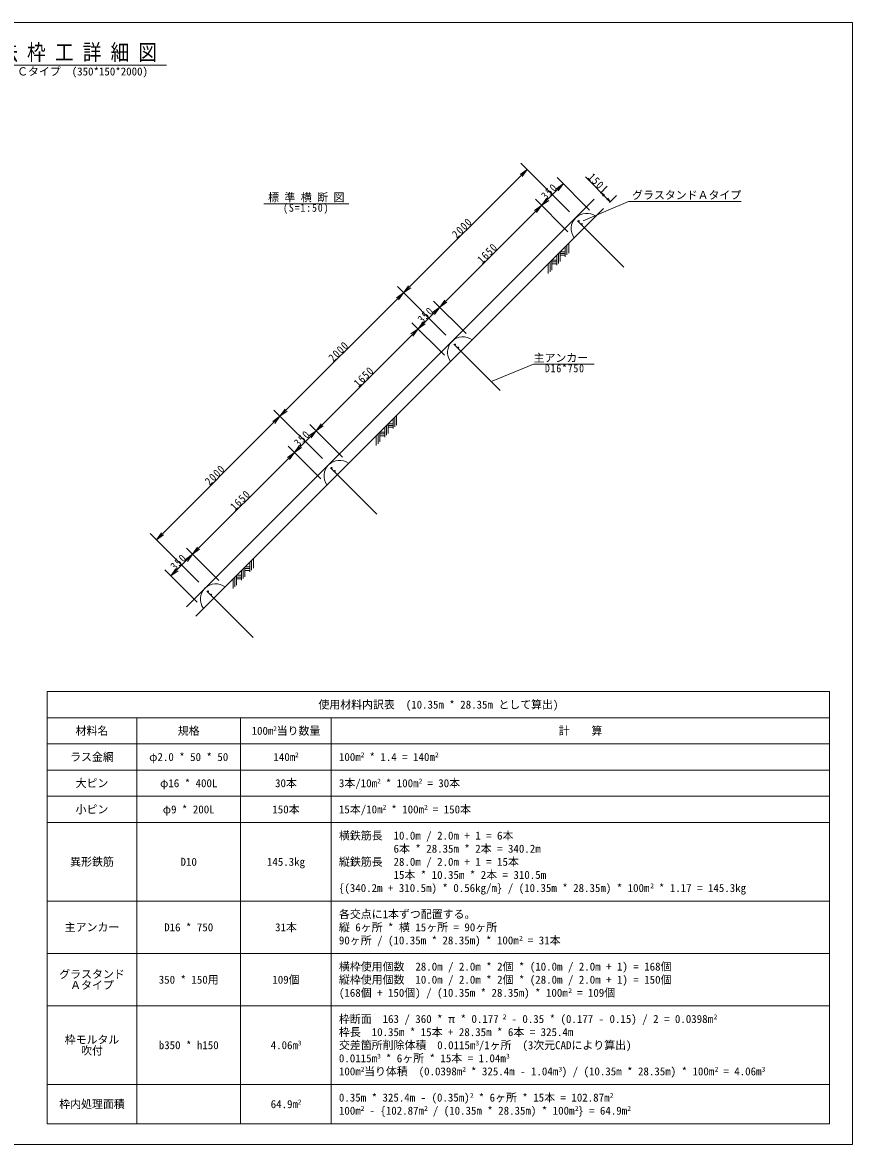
# Model space of a CAD drawing. Units: millimetres on the paper, scale 1:50. Extents: x 20 to 400, y 20 to 277.
# Drawn here: x 210 to 400, y 20 to 277 of the extents above; entities that cross this region are included whole.
import ezdxf
from ezdxf.enums import TextEntityAlignment as Align

# ---------------------------------------------------------------- set-up
doc = ezdxf.new("R2010")
doc.units = ezdxf.units.MM
doc.layers.add('C', color=7, linetype='Continuous', lineweight=20)
doc.styles.add('ＭＳ ゴシック', font='')
doc.styles.get('ＭＳ ゴシック').set_extended_font_data('MS Gothic')

# ---------------------------------------------------------------- blocks, each defined once
blk = doc.blocks.new('open_arrow')
at = {"color": 0, "linetype": 'Continuous', "lineweight": -2}
blk.add_lwpolyline([(7.5, 1.25), (0, 0), (7.5, -1.25)], dxfattribs=at)

msp = doc.modelspace()

# ---------------------------------------------------------------- linework, layer by layer
at = {"layer": 'C'}
for p, q in [((20, 277), (400, 277)), ((400, 277), (400, 20)), ((242.986, 267.225), (177.014, 267.225)), ((335.214, 233.66), (324.103, 244.771)), ((297.233, 215.073), (325.517, 243.357)), ((344.559, 235.934), (338.849, 241.643)), ((328.832, 235.092), (333.782, 240.042)), ((339.81, 234.014), (332.368, 241.456)), ((342.285, 237.903), (343.852, 239.469)), ((247.533, 143.15), (340.871, 236.488)), ((334.86, 229.064), (327.418, 236.506)), ((344.406, 235.781), (345.973, 237.348)), ((249.654, 141.029), (342.992, 234.367)), ((284.674, 235.469), (265.234, 235.469)), ((305.498, 211.758), (328.832, 235.092)), ((338.336, 231.538), (348.7, 235.986)), ((374.539, 235.986), (348.7, 235.986)), ((337.044, 231.59), (347.65, 220.984)), ((335.034, 226.409), (335.034, 224.16)), ((332.297, 223.672), (332.297, 221.424)), ((332.7, 224.075), (332.7, 221.827)), ((333.103, 224.478), (333.103, 222.23)), ((333.103, 224.478), (334.228, 224.478)), ((333.103, 224.075), (334.228, 224.075)), ((333.103, 223.672), (334.228, 223.672)), ((334.228, 225.603), (334.228, 223.354)), ((334.631, 226.006), (334.631, 223.757)), ((330.367, 221.742), (330.367, 219.493)), ((330.77, 222.145), (330.77, 219.896)), ((331.173, 222.548), (331.173, 220.299)), ((331.173, 222.548), (332.297, 222.548)), ((331.173, 222.145), (332.297, 222.145)), ((331.173, 221.742), (332.297, 221.742)), ((306.93, 205.376), (295.818, 216.487)), ((268.948, 186.788), (297.233, 215.073)), ((300.548, 206.808), (305.498, 211.758)), ((311.526, 205.729), (304.083, 213.172)), ((306.576, 200.78), (299.134, 208.222)), ((277.213, 183.473), (300.548, 206.808)), ((308.76, 203.306), (319.366, 192.699)), ((326.989, 198.704), (317.475, 194.83)), ((326.989, 198.704), (340.894, 198.704)), ((278.645, 177.091), (267.534, 188.203)), ((240.664, 158.504), (268.948, 186.788)), ((293.717, 185.092), (293.717, 182.844)), ((293.717, 185.092), (294.842, 185.092)), ((294.842, 186.217), (294.842, 183.968)), ((295.245, 186.62), (295.245, 184.371)), ((295.648, 187.023), (295.648, 184.774)), ((272.264, 178.524), (277.213, 183.473)), ((283.242, 177.445), (275.799, 184.887)), ((291.384, 182.759), (291.384, 180.51)), ((291.787, 183.162), (291.787, 180.913)), ((291.787, 183.162), (292.911, 183.162)), ((291.787, 182.759), (292.911, 182.759)), ((292.911, 184.286), (292.911, 182.038)), ((293.314, 184.689), (293.314, 182.441)), ((293.717, 184.689), (294.842, 184.689)), ((293.717, 184.286), (294.842, 184.286)), ((278.292, 172.495), (270.849, 179.938)), ((290.981, 182.356), (290.981, 180.107)), ((291.787, 182.356), (292.911, 182.356)), ((248.929, 155.189), (272.264, 178.524)), ((280.475, 175.022), (291.082, 164.415)), ((250.361, 148.807), (239.25, 159.918)), ((243.979, 150.239), (248.929, 155.189)), ((254.957, 149.161), (247.515, 156.603)), ((262.866, 154.241), (262.866, 151.993)), ((250.008, 144.211), (242.565, 151.653)), ((260.533, 151.908), (260.533, 149.659)), ((260.936, 152.311), (260.936, 150.062)), ((260.936, 152.311), (262.06, 152.311)), ((260.936, 151.908), (262.06, 151.908)), ((262.06, 153.435), (262.06, 151.187)), ((262.463, 153.838), (262.463, 151.59)), ((258.199, 149.574), (258.199, 147.326)), ((258.602, 149.977), (258.602, 147.729)), ((259.005, 150.38), (259.005, 148.132)), ((259.005, 150.38), (260.13, 150.38)), ((259.005, 149.977), (260.13, 149.977)), ((259.005, 149.574), (260.13, 149.574)), ((260.13, 151.505), (260.13, 149.256)), ((260.936, 151.505), (262.06, 151.505)), ((252.191, 146.737), (262.798, 136.131)), ((215.656, 123.761), (215.656, 24.761)), ((215.656, 123.761), (394.756, 123.761)), ((394.756, 123.761), (394.756, 24.761)), ((215.656, 117.761), (394.756, 117.761)), ((236.176, 117.761), (236.176, 24.761)), ((259.936, 117.761), (259.936, 24.761)), ((280.696, 117.761), (280.696, 24.761)), ((215.656, 111.761), (394.756, 111.761)), ((215.656, 105.761), (394.756, 105.761)), ((215.656, 99.761), (394.756, 99.761)), ((215.656, 93.761), (394.756, 93.761)), ((215.656, 75.761), (394.756, 75.761)), ((215.656, 63.761), (394.756, 63.761)), ((215.656, 51.761), (394.756, 51.761)), ((215.656, 33.761), (394.756, 33.761)), ((215.656, 24.761), (394.756, 24.761)), ((20, 20), (400, 20))]:
    msp.add_line(p, q, dxfattribs=at)
for centre in [(337.336, 231.538), (338.043, 230.831), (309.052, 203.253), (309.759, 202.546), (280.768, 174.969), (281.475, 174.262), (252.483, 146.685), (253.19, 145.978)]:
    msp.add_circle(centre, 0.1, dxfattribs=at)
for centre in [(339.132, 229.741), (310.848, 201.457), (282.564, 173.173), (254.28, 144.889)]:
    msp.add_arc(centre, 3.542, 53.79741, 216.20259, dxfattribs=at)

# ---------------------------------------------------------------- block references
for p, xscale, yscale, rotation in [((325.517, 243.357), 0.263, 0.263, 225), ((333.782, 240.042), 0.263, 0.263, 225), ((328.832, 235.092), 0.263, 0.263, 45), ((342.437, 238.055), 0.132, 0.132, 315), ((344.559, 235.934), 0.132, 0.132, 135), ((328.832, 235.092), 0.263, 0.263, 225), ((297.233, 215.073), 0.263, 0.263, 45), ((297.233, 215.073), 0.263, 0.263, 225), ((305.498, 211.758), 0.263, 0.263, 45), ((305.498, 211.758), 0.263, 0.263, 225), ((300.548, 206.808), 0.263, 0.263, 45), ((300.548, 206.808), 0.263, 0.263, 225), ((268.948, 186.788), 0.263, 0.263, 45), ((268.948, 186.788), 0.263, 0.263, 225), ((277.213, 183.473), 0.263, 0.263, 45), ((277.213, 183.473), 0.263, 0.263, 225), ((272.264, 178.524), 0.263, 0.263, 45), ((272.264, 178.524), 0.263, 0.263, 225), ((240.664, 158.504), 0.263, 0.263, 45), ((248.929, 155.189), 0.263, 0.263, 45), ((248.929, 155.189), 0.263, 0.263, 225), ((243.979, 150.239), 0.263, 0.263, 45)]:
    msp.add_blockref('open_arrow', p, dxfattribs=dict(at, xscale=xscale, yscale=yscale, rotation=rotation))

# ---------------------------------------------------------------- texts
at = {"layer": 'C', "style": 'ＭＳ ゴシック', "width": 0.85}
msp.add_text('簡 易 吹 付 法 枠 工 詳 細 図', height=3.666, dxfattribs=at).set_placement((210, 267.225), align=Align.BOTTOM_CENTER)
at = {"layer": 'C', "style": 'ＭＳ ゴシック'}
msp.add_text('イージーシェルフ工法\u3000Ｃタイプ\u3000(350*150*2000)', height=1.833, dxfattribs=at).set_placement((210, 266.685), align=Align.TOP_CENTER)
msp.add_text('標 準 横 断 図', height=1.833, dxfattribs=at).set_placement((274.954, 235.469), align=Align.BOTTOM_CENTER)
msp.add_text('グラスタンドＡタイプ', height=1.833, dxfattribs=at).set_placement((374.539, 235.986), align=Align.BOTTOM_RIGHT)
msp.add_text('主アンカー', height=1.833, dxfattribs=at).set_placement((326.989, 198.704), align=Align.BOTTOM_LEFT)
for s, height, p in [('使用材料内訳表\u3000(10.35m * 28.35m として算出)', 1.833, (305.206, 120.761)), ('材料名', 1.833, (225.916, 114.761)), ('規格', 1.833, (248.056, 114.761)), ('100m', 1.833, (264.941, 114.761)), ('2', 1.1, (267.816, 115.261)), ('当り数量', 1.833, (273.191, 114.761)), ('計\u3000\u3000算', 1.833, (337.726, 114.761)), ('ラス金網', 1.833, (225.916, 108.761)), ('φ2.0 * 50 * 50', 1.833, (248.056, 108.761)), ('140m', 1.833, (269.941, 108.761)), ('2', 1.1, (272.816, 109.261)), ('大ピン', 1.833, (225.916, 102.761)), ('φ16 * 400L', 1.833, (248.056, 102.761)), ('30本', 1.833, (270.316, 102.761)), ('小ピン', 1.833, (225.916, 96.761)), ('φ9 * 200L', 1.833, (248.056, 96.761)), ('150本', 1.833, (270.316, 96.761)), ('異形鉄筋', 1.833, (225.916, 84.761)), ('D10', 1.833, (248.056, 84.761)), ('145.3kg', 1.833, (270.316, 84.761)), ('主アンカー', 1.833, (225.916, 69.761)), ('D16 * 750', 1.833, (248.056, 69.761)), ('31本', 1.833, (270.316, 69.761)), ('グラスタンド', 1.833, (225.916, 59.011)), ('Ａタイプ', 1.833, (225.916, 56.511)), ('350 * 150用', 1.833, (248.056, 57.761)), ('109個', 1.833, (270.316, 57.761)), ('枠モルタル', 1.833, (225.916, 44.011)), ('b350 * h150', 1.833, (248.056, 42.761)), ('3', 1.1, (273.441, 43.261)), ('吹付', 1.833, (225.916, 41.511)), ('4.06m', 1.833, (269.941, 42.761)), ('枠内処理面積', 1.833, (225.916, 29.261)), ('64.9m', 1.833, (269.941, 29.261)), ('2', 1.1, (273.441, 29.761))]:
    msp.add_text(s, height=height, dxfattribs=at).set_placement(p, align=Align.MIDDLE_CENTER)
for s, height, p in [('100m', 1.833, (282.436, 108.761)), ('2', 1.1, (287.436, 109.261)), (' * 1.4 = 140m', 1.833, (288.186, 108.761)), ('2', 1.1, (304.436, 109.261)), ('3本/10m', 1.833, (282.436, 102.761)), ('2', 1.1, (291.186, 103.261)), (' * 100m', 1.833, (291.936, 102.761)), ('2', 1.1, (300.686, 103.261)), (' = 30本', 1.833, (301.436, 102.761)), ('15本/10m', 1.833, (282.436, 96.761)), ('2', 1.1, (292.436, 97.261)), (' * 100m', 1.833, (293.186, 96.761)), ('2', 1.1, (301.936, 97.261)), (' = 150本', 1.833, (302.686, 96.761)), ('横鉄筋長\u300010.0m / 2.0m + 1 = 6本', 1.833, (282.436, 90.761)), ('\u3000\u3000\u3000\u3000\u30006本 * 28.35m * 2本 = 340.2m', 1.833, (282.436, 87.761)), ('縦鉄筋長\u300028.0m / 2.0m + 1 = 15本', 1.833, (282.436, 84.761)), ('\u3000\u3000\u3000\u3000\u300015本 * 10.35m * 2本 = 310.5m', 1.833, (282.436, 81.761)), ('{(340.2m + 310.5m) * 0.56kg/m} / (10.35m * 28.35m) * 100m', 1.833, (282.436, 78.761)), ('2', 1.1, (353.686, 79.261)), (' * 1.17 = 145.3kg', 1.833, (354.436, 78.761)), ('各交点に1本ずつ配置する。', 1.833, (282.436, 72.761)), ('縦 6ヶ所 * 横 15ヶ所 = 90ヶ所', 1.833, (282.436, 69.761)), ('90ヶ所 / (10.35m * 28.35m) * 100m', 1.833, (282.436, 66.761)), ('2', 1.1, (323.686, 67.261)), (' = 31本', 1.833, (324.436, 66.761)), ('横枠使用個数\u300028.0m / 2.0m * 2個 * (10.0m / 2.0m + 1) = 168個', 1.833, (282.436, 60.761)), ('縦枠使用個数\u300010.0m / 2.0m * 2個 * (28.0m / 2.0m + 1) = 150個', 1.833, (282.436, 57.761)), ('(168個 + 150個) / (10.35m * 28.35m) * 100m', 1.833, (282.436, 54.761)), ('2', 1.1, (334.936, 55.261)), (' = 109個', 1.833, (335.686, 54.761)), ('枠断面\u3000163 / 360 * π * 0.177', 1.833, (282.436, 48.761)), ('2', 1.1, (319.936, 49.261)), (' - 0.35 * (0.177 - 0.15) / 2 = 0.0398m', 1.833, (320.686, 48.761)), ('2', 1.1, (368.186, 49.261)), ('枠長\u300010.35m * 15本 + 28.35m * 6本 = 325.4m', 1.833, (282.436, 45.761)), ('交差箇所削除体積\u30000.0115m', 1.833, (282.436, 42.761)), ('3', 1.1, (313.686, 43.261)), ('/1ヶ所\u3000(3次元CADにより算出)', 1.833, (314.436, 42.761)), ('0.0115m', 1.833, (282.436, 39.761)), ('3', 1.1, (291.186, 40.261)), (' * 6ヶ所 * 15本 = 1.04m', 1.833, (291.936, 39.761)), ('3', 1.1, (320.686, 40.261)), ('100m', 1.833, (282.436, 36.761)), ('2', 1.1, (287.436, 37.261)), ('当り体積\u3000(0.0398m', 1.833, (288.186, 36.761)), ('2', 1.1, (310.686, 37.261)), (' * 325.4m - 1.04m', 1.833, (311.436, 36.761)), ('3', 1.1, (332.686, 37.261)), (') / (10.35m * 28.35m) * 100m', 1.833, (333.436, 36.761)), ('2', 1.1, (368.436, 37.261)), (' = 4.06m', 1.833, (369.186, 36.761)), ('3', 1.1, (379.186, 37.261)), ('0.35m * 325.4m - (0.35m)', 1.833, (282.436, 30.761)), ('2', 1.1, (312.436, 31.261)), (' * 6ヶ所 * 15本 = 102.87m', 1.833, (313.186, 30.761)), ('2', 1.1, (344.436, 31.261)), ('100m', 1.833, (282.436, 27.761)), ('2', 1.1, (287.436, 28.261)), (' - {102.87m', 1.833, (288.186, 27.761)), ('2', 1.1, (301.936, 28.261)), (' / (10.35m * 28.35m) * 100m', 1.833, (302.686, 27.761)), ('2', 1.1, (336.436, 28.261)), ('} = 64.9m', 1.833, (337.186, 27.761)), ('2', 1.1, (348.436, 28.261))]:
    msp.add_text(s, height=height, dxfattribs=at).set_placement(p, align=Align.MIDDLE_LEFT)
at = {"layer": 'C', "char_height": 1.833, "attachment_point": 8, "style": 'ＭＳ ゴシック'}
for s, insert, rotation in [('\\T1.18;\\W0.9;150', (340.652, 239.982), 315), ('\\T1.18;\\W0.9;350', (331.236, 237.638), 45), ('\\T1.18;\\W0.9;2000', (311.304, 229.286), 45), ('\\T1.18;\\W0.9;1650', (317.094, 223.496), 45), ('\\T1.18;\\W0.9;350', (302.952, 209.353), 45), ('\\T1.18;\\W0.9;2000', (283.02, 201.001), 45), ('\\T1.18;\\W0.9;1650', (288.81, 195.211), 45), ('\\T1.18;\\W0.9;350', (274.668, 181.069), 45), ('\\T1.18;\\W0.9;2000', (254.736, 172.717), 45), ('\\T1.18;\\W0.9;1650', (260.526, 166.927), 45), ('\\T1.18;\\W0.9;350', (246.383, 152.785), 45)]:
    msp.add_mtext(s, dxfattribs=dict(at, insert=insert, rotation=rotation))
at = {"layer": 'C', "char_height": 1.833, "style": 'ＭＳ ゴシック'}
for s, insert, attachment_point in [('\\T1.18;\\W0.9;(S=1:50)', (274.954, 235.469), 2), ('\\T1.16;\\W0.9;\u3000D16*750', (326.989, 198.704), 1)]:
    msp.add_mtext(s, dxfattribs=dict(at, insert=insert, attachment_point=attachment_point))

doc.saveas('drawing.dxf')
